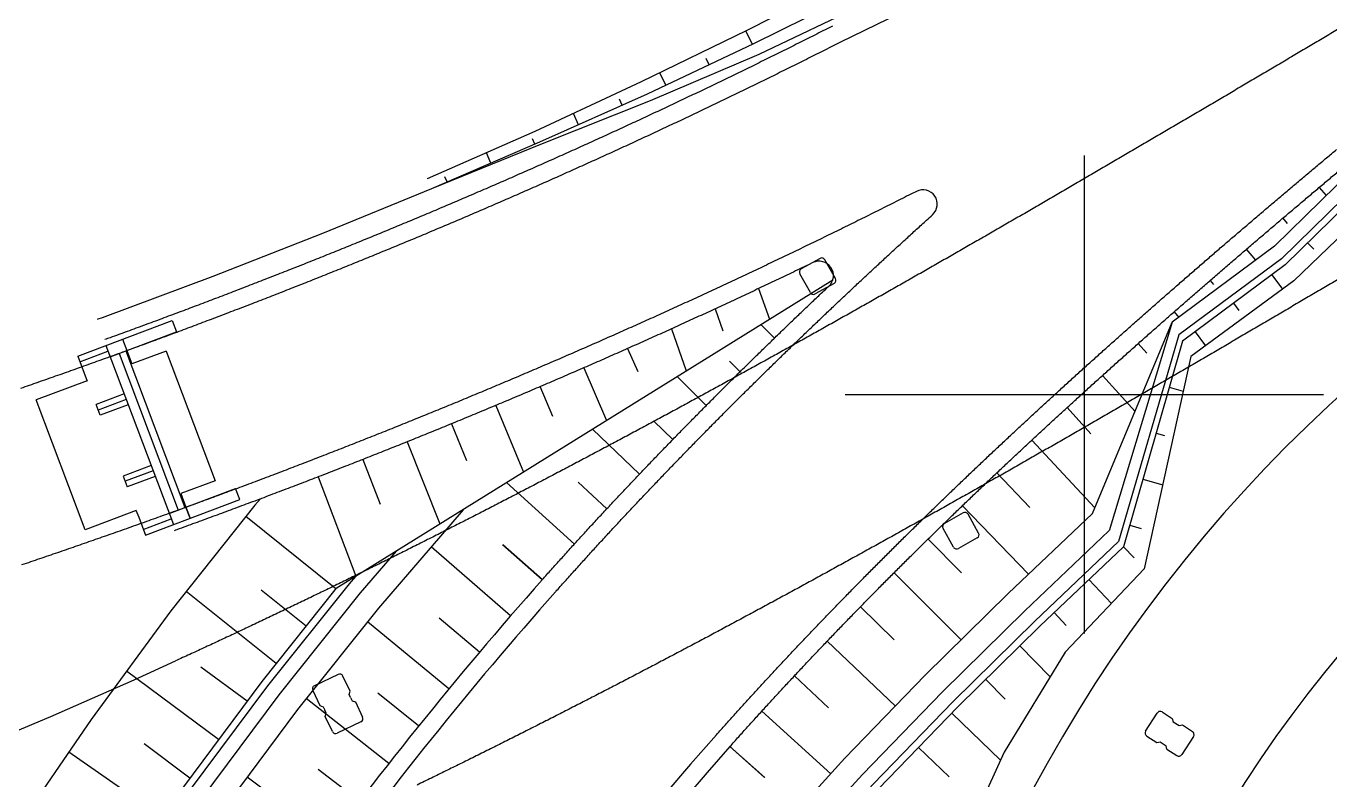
# Model space of a CAD drawing. Header units: inches. Extents: x 499362 to 502582, y 2541888 to 2545349.
# Drawn here: x 501155.8 to 501210.3, y 2543683.9 to 2543715.4 of the extents above; entities that cross this region are included whole.
import ezdxf

# ---------------------------------------------------------------- set-up
doc = ezdxf.new("R2010")
doc.units = ezdxf.units.IN
for name, color, linetype in [('0-段落划分', 2, 'Continuous'), ('坐标网', 2, 'Continuous'), ('桥-立柱', 5, 'Continuous')]:
    doc.layers.add(name, color=color, linetype=linetype)

# ---------------------------------------------------------------- blocks, each defined once
blk = doc.blocks.new('A$C035667EC')
at = {"layer": '桥-立柱', "color": 1, "linetype": 'Continuous'}
for p, q in [((501188.946, 2543705.692), (501188.162, 2543705.251)), ((501189.591, 2543704.85), (501189.15, 2543705.635)), ((501188.545, 2543704.262), (501188.104, 2543705.047)), ((501189.534, 2543704.646), (501188.75, 2543704.205)), ((501157.921, 2543701.603), (501161.869, 2543703.093)), ((501161.869, 2543703.093), (501162.046, 2543702.626)), ((501159.267, 2543701.577), (501162.046, 2543702.626)), ((501159.792, 2543702.31), (501159.969, 2543701.842)), ((501158.009, 2543701.369), (501159.179, 2543701.811)), ((501159.09, 2543702.045), (501161.915, 2543694.56)), ((501159.922, 2543701.824), (501162.393, 2543695.275)), ((501159.967, 2543701.845), (501160.18, 2543701.28)), ((501161.607, 2543701.819), (501160.18, 2543701.28)), ((501161.607, 2543701.819), (501163.655, 2543696.392)), ((501157.921, 2543701.603), (501158.316, 2543700.556)), ((501159.641, 2543701.718), (501162.113, 2543695.169)), ((501158.309, 2543700.574), (501156.181, 2543699.771)), ((501158.229, 2543694.345), (501156.181, 2543699.771)), ((501159.852, 2543700.027), (501158.682, 2543699.585)), ((501158.853, 2543699.133), (501158.682, 2543699.585)), ((501159.94, 2543699.793), (501158.771, 2543699.351)), ((501160.022, 2543699.575), (501158.853, 2543699.133)), ((501160.983, 2543697.03), (501159.813, 2543696.589)), ((501159.813, 2543696.589), (501159.984, 2543696.137)), ((501161.065, 2543696.812), (501159.896, 2543696.371)), ((501161.153, 2543696.578), (501159.984, 2543696.137)), ((501163.655, 2543696.392), (501162.228, 2543695.854)), ((501161.738, 2543695.028), (501164.517, 2543696.076)), ((501162.228, 2543695.854), (501162.44, 2543695.293)), ((501164.694, 2543695.609), (501164.517, 2543696.076)), ((501160.745, 2543694.119), (501164.694, 2543695.609)), ((501162.44, 2543695.293), (501162.617, 2543694.825)), ((501162.617, 2543694.825), (501162.44, 2543695.293)), ((501160.357, 2543695.148), (501158.229, 2543694.345)), ((501160.35, 2543695.167), (501160.463, 2543694.867)), ((501160.463, 2543694.867), (501160.745, 2543694.119)), ((501160.657, 2543694.353), (501161.827, 2543694.794)), ((501194.931, 2543695.047), (501194.147, 2543694.606)), ((501195.576, 2543694.205), (501195.135, 2543694.99)), ((501194.53, 2543693.617), (501194.089, 2543694.402)), ((501195.519, 2543694.001), (501194.735, 2543693.56)), ((501168.803, 2543688.295), (501167.811, 2543687.819)), ((501169.306, 2543687.593), (501169.003, 2543688.224)), ((501167.741, 2543687.619), (501168.043, 2543686.988)), ((501169.259, 2543687.46), (501169.306, 2543687.593)), ((501169.324, 2543687.325), (501169.259, 2543687.46)), ((501169.324, 2543687.325), (501169.388, 2543687.189)), ((501169.388, 2543687.189), (501169.522, 2543687.143)), ((501169.522, 2543687.143), (501169.825, 2543686.511)), ((501168.043, 2543686.988), (501168.177, 2543686.941)), ((501168.177, 2543686.941), (501168.242, 2543686.806)), ((501168.306, 2543686.67), (501168.242, 2543686.806)), ((501168.26, 2543686.537), (501168.306, 2543686.67)), ((501168.562, 2543685.906), (501168.26, 2543686.537)), ((501169.754, 2543686.311), (501168.762, 2543685.836))]:
    blk.add_line(p, q, dxfattribs=at)
at = {"layer": '桥-立柱', "color": 1, "ltscale": 10}
for p, q in [((501202.559, 2543685.924), (501203.047, 2543686.68)), ((501203.254, 2543686.725), (501203.674, 2543686.454)), ((501203.674, 2543686.454), (501203.704, 2543686.315)), ((501203.704, 2543686.315), (501203.956, 2543686.153)), ((501203.956, 2543686.153), (501204.095, 2543686.183)), ((501204.095, 2543686.183), (501204.515, 2543685.912)), ((501202.604, 2543685.716), (501203.024, 2543685.445)), ((501203.024, 2543685.445), (501203.162, 2543685.475)), ((501203.162, 2543685.475), (501203.414, 2543685.313)), ((501204.559, 2543685.704), (501204.071, 2543684.948)), ((501203.444, 2543685.174), (501203.414, 2543685.313)), ((501203.444, 2543685.174), (501203.864, 2543684.903))]:
    blk.add_line(p, q, dxfattribs=at)
at = {"layer": '桥-立柱', "color": 1, "linetype": 'Continuous'}
for centre, start, end in [((501189.02, 2543705.561), 29.3397, 119.3397), ((501188.235, 2543705.12), 119.3397, 209.3397), ((501189.461, 2543704.777), 299.3397, 29.3397), ((501188.676, 2543704.336), 209.3397, 299.3397), ((501195.005, 2543694.916), 29.3397, 119.3397), ((501194.22, 2543694.475), 119.3397, 209.3397), ((501195.446, 2543694.132), 299.3397, 29.3397), ((501194.661, 2543693.691), 209.3397, 299.3397), ((501168.868, 2543688.16), 25.628, 115.628), ((501167.876, 2543687.684), 115.628, 205.628), ((501169.689, 2543686.447), 295.628, 25.628), ((501168.698, 2543685.971), 205.628, 295.628)]:
    blk.add_arc(centre, 0.15, start, end, dxfattribs=at)
at = {"layer": '桥-立柱', "color": 1, "ltscale": 10}
for centre, start, end in [((501203.173, 2543686.599), 57.1721, 147.1721), ((501202.685, 2543685.842), 147.1721, 237.1721), ((501204.433, 2543685.786), 327.1721, 57.1721), ((501203.945, 2543685.029), 237.1721, 327.1721)]:
    blk.add_arc(centre, 0.15, start, end, dxfattribs=at)
blk = doc.blocks.new('A$C3A006F90')
at = {"layer": '0-段落划分', "color": 2, "linetype": 'Continuous'}
for p, q in [((501186.118, 2543714.636), (501185.848, 2543715.209)), ((501184.309, 2543713.783), (501184.18, 2543714.057)), ((501182.5, 2543712.93), (501182.253, 2543713.453)), ((501180.682, 2543712.098), (501180.57, 2543712.348)), ((501178.856, 2543711.281), (501178.644, 2543711.754)), ((501177.029, 2543710.468), (501176.933, 2543710.692)), ((501175.191, 2543709.679), (501175.005, 2543710.112)), ((501173.353, 2543708.89), (501173.264, 2543709.099)), ((501209.817, 2543708.662), (501210.103, 2543708.322)), ((501208.289, 2543707.371), (501208.481, 2543707.145)), ((501209.325, 2543706.338), (501209.586, 2543706.072)), ((501206.768, 2543706.073), (501207.158, 2543705.618)), ((501168.726, 2543691.897), (501189.482, 2543704.798)), ((501205.253, 2543704.767), (501205.402, 2543704.595)), ((501207.837, 2543705.009), (501208.282, 2543704.409)), ((501186.378, 2543704.43), (501186.829, 2543703.149)), ((501184.557, 2543703.58), (501184.879, 2543702.666)), ((501203.745, 2543703.453), (501203.943, 2543703.227)), ((501206.231, 2543703.817), (501206.451, 2543703.52)), ((501187.037, 2543702.354), (501186.478, 2543702.931)), ((501200.34, 2543695.026), (501203.666, 2543703.021)), ((501203.666, 2543703.021), (501201.028, 2543694.301)), ((501182.731, 2543702.743), (501183.35, 2543700.987)), ((501203.952, 2543702.494), (501201.43, 2543693.856)), ((501204.625, 2543702.624), (501205.06, 2543702.04)), ((501180.902, 2543701.922), (501181.326, 2543700.964)), ((501204.095, 2543702.23), (501201.635, 2543693.636)), ((501202.245, 2543702.13), (501202.603, 2543701.727)), ((501185.608, 2543700.955), (501185.169, 2543701.4)), ((501204.444, 2543701.587), (501202.503, 2543692.703)), ((501179.072, 2543701.116), (501180.022, 2543698.918)), ((501184.192, 2543699.542), (501182.974, 2543700.753)), ((501200.755, 2543700.796), (501202.114, 2543699.289)), ((501177.227, 2543700.344), (501177.756, 2543699.091)), ((501203.544, 2543700.308), (501204.128, 2543700.14)), ((501175.393, 2543699.544), (501176.545, 2543696.757)), ((501199.274, 2543699.452), (501200.273, 2543698.36)), ((501173.546, 2543698.778), (501174.17, 2543697.245)), ((501181.403, 2543696.674), (501179.431, 2543698.551)), ((501182.79, 2543698.116), (501181.999, 2543698.885)), ((501171.693, 2543698.024), (501173.058, 2543694.589)), ((501197.803, 2543698.096), (501200.438, 2543695.26)), ((501202.994, 2543698.385), (501203.347, 2543698.284)), ((501169.834, 2543697.284), (501170.56, 2543695.418)), ((501167.971, 2543696.557), (501169.546, 2543692.406)), ((501178.678, 2543693.747), (501175.842, 2543696.32)), ((501180.032, 2543695.218), (501178.838, 2543696.329)), ((501196.344, 2543696.729), (501197.712, 2543695.279)), ((501202.444, 2543696.462), (501203.273, 2543696.225)), ((501194.897, 2543695.348), (501197.661, 2543692.483)), ((501168.711, 2543691.878), (501164.944, 2543694.892)), ((501201.893, 2543694.539), (501202.369, 2543694.403)), ((501176.012, 2543690.744), (501172.688, 2543693.623)), ((501177.33, 2543692.248), (501175.678, 2543693.715)), ((501177.341, 2543692.259), (501175.691, 2543693.73)), ((501193.463, 2543693.954), (501194.855, 2543692.537)), ((501201.635, 2543693.636), (501202.073, 2543693.174)), ((501192.043, 2543692.546), (501194.848, 2543689.742)), ((501200.184, 2543692.259), (501201.131, 2543691.262)), ((501166.213, 2543688.755), (501162.455, 2543691.76)), ((501167.462, 2543690.317), (501165.581, 2543691.821)), ((501190.637, 2543691.123), (501192.044, 2543689.745)), ((501198.733, 2543690.882), (501199.242, 2543690.347)), ((501173.43, 2543687.689), (501170.032, 2543690.49)), ((501174.712, 2543689.224), (501173.031, 2543690.645)), ((501189.247, 2543689.685), (501192.095, 2543686.969)), ((501197.298, 2543689.49), (501198.568, 2543688.2)), ((501163.798, 2543685.567), (501159.956, 2543688.425)), ((501164.992, 2543687.171), (501163.066, 2543688.604)), ((501187.874, 2543688.231), (501189.304, 2543686.896)), ((501195.873, 2543688.087), (501196.684, 2543687.263)), ((501170.924, 2543684.572), (501167.466, 2543687.283)), ((501172.167, 2543686.138), (501170.458, 2543687.512)), ((501186.518, 2543686.761), (501189.393, 2543684.137)), ((501194.454, 2543686.677), (501196.493, 2543684.705)), ((501161.452, 2543682.328), (501157.541, 2543685.041)), ((501162.604, 2543683.962), (501160.688, 2543685.387)), ((501185.18, 2543685.274), (501186.628, 2543683.984)), ((501185.182, 2543685.277), (501186.633, 2543683.989)), ((501193.064, 2543685.239), (501194.34, 2543684.005)), ((501169.699, 2543682.99), (501167.962, 2543684.319)), ((501168.494, 2543681.394), (501164.999, 2543684))]:
    blk.add_line(p, q, dxfattribs=at)
at = {"layer": '0-段落划分', "color": 2, "linetype": 'Continuous', "flags": 128}
for points in [[(501212.26, 2543728.544), (501208.03, 2543726.001), (501203.692, 2543723.646), (501199.292, 2543721.415), (501194.917, 2543719.157), (501194.917, 2543719.157), (501194.917, 2543719.157), (501190.568, 2543716.859), (501186.167, 2543714.659), (501181.716, 2543712.56), (501177.222, 2543710.551), (501172.698, 2543708.608), (501172.698, 2543708.608), (501172.698, 2543708.608), (501168.145, 2543706.729), (501163.559, 2543704.932), (501158.939, 2543703.213), (501158.752, 2543703.146), (501158.752, 2543703.146), (501158.724, 2543703.136)], [(501212.587, 2543728.041), (501208.348, 2543725.491), (501203.999, 2543723.13), (501199.588, 2543720.894), (501195.203, 2543718.63), (501195.203, 2543718.63), (501195.203, 2543718.63), (501190.836, 2543716.34), (501186.384, 2543714.217), (501181.849, 2543712.275), (501177.266, 2543710.452), (501172.698, 2543708.608), (501172.698, 2543708.608)], [(501215.884, 2543731.991), (501211.78, 2543729.282), (501207.582, 2543726.721), (501203.29, 2543724.321), (501198.94, 2543722.035), (501194.596, 2543719.75), (501194.596, 2543719.75), (501194.596, 2543719.75), (501190.262, 2543717.452), (501185.887, 2543715.228), (501181.475, 2543713.074), (501177.023, 2543710.998), (501172.523, 2543709.022), (501172.523, 2543709.022)], [(501224.047, 2543719.978), (501219.786, 2543716.764), (501215.805, 2543713.574), (501211.813, 2543710), (501207.94, 2543706.199), (501203.666, 2543703.021), (501203.666, 2543703.021)], [(501224.384, 2543719.482), (501220.095, 2543716.502), (501216.002, 2543713.196), (501212.12, 2543709.485), (501208.237, 2543705.677), (501203.952, 2543702.494), (501203.952, 2543702.494)], [(501224.384, 2543719.482), (501220.095, 2543716.502), (501216.002, 2543713.196), (501212.12, 2543709.485), (501208.237, 2543705.677), (501203.952, 2543702.494), (501203.952, 2543702.494)], [(501224.553, 2543719.234), (501220.259, 2543716.251), (501216.16, 2543712.941), (501212.273, 2543709.227), (501208.385, 2543705.417), (501204.095, 2543702.23), (501204.095, 2543702.23)], [(501225.041, 2543718.516), (501220.73, 2543715.526), (501216.606, 2543712.225), (501212.684, 2543708.536), (501208.759, 2543704.759), (501204.444, 2543701.587), (501204.444, 2543701.587)], [(501165.551, 2543695.634), (501165.322, 2543695.366), (501161.812, 2543690.95), (501158.473, 2543686.405), (501155.293, 2543681.75), (501152.235, 2543677.017), (501152.235, 2543677.017)], [(501174.026, 2543695.182), (501170.493, 2543691.066), (501167.104, 2543686.83), (501163.867, 2543682.478), (501160.777, 2543678.023), (501157.817, 2543673.48), (501157.817, 2543673.48)], [(501200.34, 2543695.026), (501196.807, 2543691.672), (501193.348, 2543688.265), (501189.986, 2543684.787), (501188.083, 2543682.701)], [(501201.021, 2543694.295), (501197.503, 2543690.956), (501194.063, 2543687.567), (501190.721, 2543684.11), (501188.83, 2543682.038)], [(501201.021, 2543694.295), (501197.503, 2543690.956), (501194.063, 2543687.567), (501190.721, 2543684.11), (501188.83, 2543682.038)], [(501201.43, 2543693.856), (501197.922, 2543690.526), (501194.493, 2543687.148), (501191.163, 2543683.704), (501189.279, 2543681.64)], [(501201.43, 2543693.856), (501197.922, 2543690.526), (501194.493, 2543687.148), (501191.163, 2543683.704), (501189.279, 2543681.64)], [(501201.635, 2543693.636), (501198.131, 2543690.311), (501194.708, 2543686.939), (501191.383, 2543683.5), (501189.503, 2543681.44)], [(501171.221, 2543693.447), (501169.725, 2543691.704), (501166.316, 2543687.444), (501163.059, 2543683.066), (501159.95, 2543678.584), (501156.974, 2543674.015), (501156.974, 2543674.015)], [(501171.221, 2543693.447), (501169.725, 2543691.704), (501166.316, 2543687.444), (501163.059, 2543683.066), (501159.95, 2543678.584), (501156.974, 2543674.015), (501156.974, 2543674.015)], [(501202.503, 2543692.703), (501199.191, 2543689.223), (501196.648, 2543685.046), (501194.603, 2543680.534), (501193.115, 2543678.234)], [(501169.525, 2543692.394), (501169.263, 2543692.088), (501165.843, 2543687.812), (501162.574, 2543683.42), (501159.454, 2543678.922), (501156.467, 2543674.336), (501156.467, 2543674.336)], [(501169.525, 2543692.394), (501169.263, 2543692.088), (501165.843, 2543687.812), (501162.574, 2543683.42), (501159.454, 2543678.922), (501156.467, 2543674.336), (501156.467, 2543674.336)], [(501168.726, 2543691.897), (501165.606, 2543687.996), (501162.332, 2543683.596), (501159.206, 2543679.09), (501156.213, 2543674.497), (501156.213, 2543674.497)]]:
    blk.add_lwpolyline(points, dxfattribs=at)
at = {"layer": '0-段落划分', "color": 2, "flags": 128}
blk.add_lwpolyline([(501240.016, 2543746.575), (501236.128, 2543743.463), (501232.181, 2543740.43), (501228.175, 2543737.479), (501224.114, 2543734.61), (501219.998, 2543731.824), (501215.829, 2543729.123), (501211.609, 2543726.506), (501207.339, 2543723.976), (501203.022, 2543721.533), (501198.66, 2543719.179), (501194.253, 2543716.913), (501189.804, 2543714.736)], dxfattribs=at)
for points in [[(501214.448, 2543717.556, -0.000004), (501214.161, 2543717.386, -0.000001), (501213.874, 2543717.216, -0.000001)], [(501218.755, 2543709.647, -0.000001), (501218.469, 2543709.477, -0.000001)], [(501184.62, 2543685.773, 0.000444), (501184.805, 2543685.981, 0.000439), (501184.989, 2543686.187, 0.000436), (501185.173, 2543686.392, 0.000434), (501185.357, 2543686.597, 0.000431), (501185.542, 2543686.802, 0.000429), (501185.728, 2543687.007, 0.000427), (501185.913, 2543687.211, 0.000424), (501186.099, 2543687.415, 0.000422), (501186.286, 2543687.619, 0.000419), (501186.472, 2543687.822, 0.000417), (501186.659, 2543688.026, 0.000414), (501186.847, 2543688.228, 0.000412), (501187.034, 2543688.431, 0.00041), (501187.223, 2543688.633, 0.000407), (501187.411, 2543688.835, 0.000405), (501187.6, 2543689.036, 0.000402), (501187.789, 2543689.238, 0.0004), (501187.978, 2543689.439, 0.000397), (501188.168, 2543689.639, 0.000395), (501188.358, 2543689.84, 0.000392), (501188.548, 2543690.04, 0.00039), (501188.739, 2543690.239, 0.000388), (501188.93, 2543690.439, 0.000385), (501189.122, 2543690.638, 0.000383), (501189.313, 2543690.837, 0.00038), (501189.505, 2543691.035, 0.000378), (501189.698, 2543691.234, 0.000375), (501189.89, 2543691.432, 0.000373), (501190.083, 2543691.63, 0.000371), (501190.276, 2543691.827, 0.000368), (501190.47, 2543692.024, 0.000366), (501190.664, 2543692.221, 0.000363), (501190.858, 2543692.418, 0.000361), (501191.052, 2543692.614, 0.000358), (501191.247, 2543692.81, 0.000356), (501191.442, 2543693.006, 0.000354), (501191.637, 2543693.201, 0.000351), (501191.833, 2543693.397, 0.000349), (501192.029, 2543693.592, 0.000346), (501192.225, 2543693.786, 0.000344), (501192.421, 2543693.981, 0.000341), (501192.618, 2543694.175, 0.000339), (501192.815, 2543694.369, 0.000336), (501193.012, 2543694.563, 0.000334), (501193.21, 2543694.756, 0.000332), (501193.408, 2543694.949, 0.000329), (501193.606, 2543695.142, 0.000327), (501193.804, 2543695.335, 0.000324), (501194.003, 2543695.527, 0.000322), (501194.201, 2543695.719, 0.000319), (501194.4, 2543695.911, 0.000317), (501194.6, 2543696.103, 0.000314), (501194.799, 2543696.294, 0.000312), (501194.999, 2543696.485, 0.00031), (501195.199, 2543696.676, 0.000307), (501195.4, 2543696.867, 0.000305), (501195.6, 2543697.057, 0.000302), (501195.801, 2543697.247, 0.0003), (501196.002, 2543697.437, 0.000297), (501196.203, 2543697.627, 0.000295), (501196.405, 2543697.816, 0.000292), (501196.607, 2543698.005, 0.00029), (501196.809, 2543698.194, 0.000288), (501197.011, 2543698.383, 0.000285), (501197.213, 2543698.572, 0.000283), (501197.416, 2543698.76, 0.00028), (501197.619, 2543698.948, 0.000278), (501197.822, 2543699.136, 0.000275), (501198.025, 2543699.324, 0.000273), (501198.229, 2543699.511, 0.00027), (501198.432, 2543699.698, 0.000268), (501198.636, 2543699.885, 0.000266), (501198.841, 2543700.072, 0.000263), (501199.045, 2543700.259, 0.000261), (501199.249, 2543700.445, 0.000258), (501199.454, 2543700.631, 0.000256), (501199.659, 2543700.817, 0.000253), (501199.864, 2543701.003, 0.000251), (501200.07, 2543701.188, 0.000248), (501200.275, 2543701.374, 0.000246), (501200.481, 2543701.559, 0.000243), (501200.687, 2543701.744, 0.000241), (501200.893, 2543701.928, 0.000239), (501201.099, 2543702.113, 0.000236), (501201.306, 2543702.297, 0.000234), (501201.513, 2543702.482, 0.000231), (501201.719, 2543702.666, 0.000229), (501201.926, 2543702.849, 0.000226), (501202.134, 2543703.033, 0.000224), (501202.341, 2543703.216, 0.000221), (501202.549, 2543703.4, 0.000219), (501202.756, 2543703.583, 0.000216), (501202.964, 2543703.766, 0.000214), (501203.172, 2543703.949, 0.000212), (501203.381, 2543704.131, 0.000209), (501203.589, 2543704.313, 0.000207), (501203.797, 2543704.496, 0.000204), (501204.006, 2543704.678, 0.000202), (501204.215, 2543704.86, 0.000199), (501204.424, 2543705.041, 0.000197), (501204.633, 2543705.223, 0.000194), (501204.843, 2543705.404, 0.000192), (501205.052, 2543705.586, 0.000189), (501205.262, 2543705.767, 0.000187), (501205.471, 2543705.948, 0.000184), (501205.681, 2543706.129, 0.000182), (501205.891, 2543706.309, 0.00018), (501206.101, 2543706.49, 0.000177), (501206.312, 2543706.67, 0.000175), (501206.522, 2543706.85, 0.000172), (501206.733, 2543707.03, 0.00017), (501206.944, 2543707.21, 0.000167), (501207.154, 2543707.39, 0.000165), (501207.365, 2543707.57, 0.000162), (501207.576, 2543707.749, 0.00016), (501207.788, 2543707.929, 0.000157), (501207.999, 2543708.108, 0.000155), (501208.21, 2543708.287, 0.000152), (501208.422, 2543708.466, 0.00015), (501208.634, 2543708.645, 0.000147), (501208.846, 2543708.824, 0.000145), (501209.057, 2543709.003, 0.000143), (501209.269, 2543709.181, 0.00014), (501209.482, 2543709.36, 0.000138), (501209.694, 2543709.538, 0.000135), (501209.906, 2543709.716, 0.000133), (501210.119, 2543709.894, 0.00013), (501210.331, 2543710.072, 0.000128), (501210.544, 2543710.25, 0.000125)], [(501221.265, 2543719.06, 0.000001), (501221.48, 2543719.235, 0.000001)], [(501185.18, 2543685.274, 0.000442), (501185.365, 2543685.482, 0.000434), (501185.548, 2543685.687, 0.000432), (501185.731, 2543685.891, 0.00043), (501185.915, 2543686.096, 0.000427), (501186.099, 2543686.3, 0.000425), (501186.283, 2543686.503, 0.000423), (501186.468, 2543686.707, 0.00042), (501186.653, 2543686.91, 0.000418), (501186.839, 2543687.112, 0.000415), (501187.024, 2543687.315, 0.000413), (501187.211, 2543687.517, 0.000411), (501187.397, 2543687.719, 0.000408), (501187.584, 2543687.92, 0.000406), (501187.771, 2543688.122, 0.000403), (501187.959, 2543688.323, 0.000401), (501188.147, 2543688.523, 0.000399), (501188.335, 2543688.724, 0.000396), (501188.524, 2543688.924, 0.000394), (501188.712, 2543689.123, 0.000392), (501188.902, 2543689.323, 0.000389), (501189.091, 2543689.522, 0.000387), (501189.281, 2543689.721, 0.000384), (501189.472, 2543689.92, 0.000382), (501189.662, 2543690.118, 0.00038), (501189.853, 2543690.316, 0.000377), (501190.044, 2543690.514, 0.000375), (501190.236, 2543690.711, 0.000372), (501190.428, 2543690.908, 0.00037), (501190.62, 2543691.105, 0.000368), (501190.812, 2543691.302, 0.000365), (501191.005, 2543691.498, 0.000363), (501191.198, 2543691.695, 0.00036), (501191.391, 2543691.89, 0.000358), (501191.585, 2543692.086, 0.000356), (501191.779, 2543692.281, 0.000353), (501191.973, 2543692.476, 0.000351), (501192.168, 2543692.671, 0.000348), (501192.363, 2543692.866, 0.000346), (501192.558, 2543693.06, 0.000344), (501192.753, 2543693.254, 0.000341), (501192.949, 2543693.447, 0.000339), (501193.145, 2543693.641, 0.000336), (501193.341, 2543693.834, 0.000334), (501193.537, 2543694.027, 0.000332), (501193.734, 2543694.22, 0.000329), (501193.931, 2543694.412, 0.000327), (501194.129, 2543694.604, 0.000324), (501194.326, 2543694.796, 0.000322), (501194.524, 2543694.988, 0.00032), (501194.722, 2543695.179, 0.000317), (501194.921, 2543695.371, 0.000315), (501195.119, 2543695.562, 0.000312), (501195.318, 2543695.752, 0.00031), (501195.517, 2543695.943, 0.000307), (501195.717, 2543696.133, 0.000305), (501195.916, 2543696.323, 0.000303), (501196.116, 2543696.513, 0.0003), (501196.316, 2543696.702, 0.000298), (501196.517, 2543696.892, 0.000295), (501196.717, 2543697.081, 0.000293), (501196.918, 2543697.269, 0.000291), (501197.119, 2543697.458, 0.000288), (501197.321, 2543697.646, 0.000286), (501197.522, 2543697.835, 0.000283), (501197.724, 2543698.023, 0.000281), (501197.926, 2543698.21, 0.000279), (501198.128, 2543698.398, 0.000276), (501198.331, 2543698.585, 0.000274), (501198.534, 2543698.772, 0.000271), (501198.736, 2543698.959, 0.000269), (501198.94, 2543699.146, 0.000266), (501199.143, 2543699.332, 0.000264), (501199.347, 2543699.518, 0.000262), (501199.55, 2543699.704, 0.000259), (501199.754, 2543699.89, 0.000257), (501199.958, 2543700.076, 0.000254), (501200.163, 2543700.261, 0.000252), (501200.367, 2543700.447, 0.000249), (501200.572, 2543700.632, 0.000247), (501200.777, 2543700.816, 0.000245), (501200.982, 2543701.001, 0.000242), (501201.188, 2543701.185, 0.00024), (501201.393, 2543701.37, 0.000237), (501201.599, 2543701.554, 0.000235), (501201.805, 2543701.738, 0.000232), (501202.011, 2543701.921, 0.00023), (501202.218, 2543702.105, 0.000228), (501202.424, 2543702.288, 0.000225), (501202.631, 2543702.472, 0.000223), (501202.838, 2543702.655, 0.00022), (501203.045, 2543702.837, 0.000218), (501203.252, 2543703.02, 0.000215), (501203.459, 2543703.202, 0.000213), (501203.667, 2543703.385, 0.000211), (501203.875, 2543703.567, 0.000208), (501204.083, 2543703.749, 0.000206), (501204.291, 2543703.931, 0.000203), (501204.499, 2543704.112, 0.000201), (501204.707, 2543704.294, 0.000198), (501204.916, 2543704.475, 0.000196), (501205.125, 2543704.656, 0.000193), (501205.334, 2543704.837, 0.000191), (501205.543, 2543705.018, 0.000189), (501205.752, 2543705.199, 0.000186), (501205.961, 2543705.38, 0.000184), (501206.171, 2543705.56, 0.000181), (501206.38, 2543705.74, 0.000179), (501206.59, 2543705.921, 0.000176), (501206.8, 2543706.101, 0.000174), (501207.01, 2543706.281, 0.000171), (501207.22, 2543706.46, 0.000169), (501207.43, 2543706.64, 0.000167), (501207.641, 2543706.819, 0.000164), (501207.851, 2543706.999, 0.000162), (501208.062, 2543707.178, 0.000159), (501208.273, 2543707.357, 0.000157), (501208.484, 2543707.536, 0.000154), (501208.695, 2543707.715, 0.000152), (501208.906, 2543707.894, 0.000149), (501209.118, 2543708.072, 0.000147), (501209.329, 2543708.251, 0.000145), (501209.541, 2543708.429, 0.000142), (501209.752, 2543708.607, 0.00014), (501209.964, 2543708.786, 0.000137), (501210.176, 2543708.964, 0.000135), (501210.388, 2543709.142, 0.000132), (501210.6, 2543709.32, 0.00013)], [(501221.738, 2543718.478, 0.000001), (501221.954, 2543718.654, 0.000001)], [(501213.588, 2543717.045, 0.000002), (501213.301, 2543716.875, 0.000004), (501213.015, 2543716.705, 0.000006), (501212.728, 2543716.535, 0.000007), (501212.442, 2543716.365, 0.000009), (501212.155, 2543716.195, 0.000011), (501211.869, 2543716.025, 0.000012), (501211.582, 2543715.855, 0.000014), (501211.296, 2543715.685, 0.000016), (501211.01, 2543715.515, 0.000017), (501210.724, 2543715.346, 0.000019), (501210.437, 2543715.176, 0.000021), (501210.151, 2543715.006, 0.000022), (501209.865, 2543714.836, 0.000024), (501209.579, 2543714.667, 0.000026), (501209.293, 2543714.497, 0.000027), (501209.007, 2543714.328, 0.000029), (501208.721, 2543714.158, 0.000031), (501208.435, 2543713.989, 0.000032), (501208.149, 2543713.82, 0.000034), (501207.863, 2543713.65, 0.000036), (501207.577, 2543713.481, 0.000037), (501207.291, 2543713.312, 0.000039), (501207.005, 2543713.143, 0.000041), (501206.719, 2543712.974, 0.000042), (501206.433, 2543712.805, 0.000044), (501206.147, 2543712.636, 0.000045), (501205.861, 2543712.468, 0.000047), (501205.576, 2543712.299, 0.000049), (501205.29, 2543712.131, 0.00005), (501205.004, 2543711.962, 0.000052), (501204.718, 2543711.794, 0.000054), (501204.432, 2543711.625, 0.000055), (501204.147, 2543711.457, 0.000057), (501203.861, 2543711.289, 0.000059), (501203.575, 2543711.121, 0.00006), (501203.289, 2543710.953, 0.000062), (501203.003, 2543710.785, 0.000064), (501202.718, 2543710.617, 0.000065), (501202.432, 2543710.45, 0.000067), (501202.146, 2543710.282, 0.000069), (501201.86, 2543710.115, 0.00007), (501201.575, 2543709.947, 0.000072), (501201.289, 2543709.78, 0.000074), (501201.003, 2543709.613, 0.000075), (501200.717, 2543709.446, 0.000077), (501200.432, 2543709.279, 0.000079), (501200.146, 2543709.112, 0.00008), (501199.86, 2543708.946, 0.000082), (501199.574, 2543708.779, 0.000083), (501199.289, 2543708.613, 0.000085), (501199.003, 2543708.446, 0.000087), (501198.717, 2543708.28, 0.000088), (501198.431, 2543708.114, 0.00009), (501198.145, 2543707.948, 0.000092), (501197.859, 2543707.783, 0.000093), (501197.574, 2543707.617, 0.000095), (501197.288, 2543707.451, 0.000097), (501197.002, 2543707.286, 0.000098), (501196.716, 2543707.121, 0.0001), (501196.43, 2543706.956, 0.000102), (501196.144, 2543706.791, 0.000103), (501195.858, 2543706.626, 0.000105), (501195.572, 2543706.461, 0.000107), (501195.286, 2543706.297, 0.000108), (501195, 2543706.132, 0.00011), (501194.714, 2543705.968, 0.000112), (501194.428, 2543705.804, 0.000113), (501194.142, 2543705.64, 0.000115), (501193.855, 2543705.476, 0.000117), (501193.569, 2543705.313, 0.000118), (501193.283, 2543705.149, 0.00012), (501192.997, 2543704.986, 0.000122), (501192.71, 2543704.823, 0.000123), (501192.424, 2543704.66, 0.000123), (501192.141, 2543704.499, 0.000123), (501191.855, 2543704.337, 0.000125), (501191.569, 2543704.174, 0.000127), (501191.282, 2543704.012, 0.000128), (501190.996, 2543703.85, 0.00013), (501190.709, 2543703.688, 0.000131), (501190.423, 2543703.526, 0.000133), (501190.136, 2543703.365, 0.000134), (501189.849, 2543703.203, 0.000136), (501189.563, 2543703.042, 0.000138), (501189.276, 2543702.881, 0.000139), (501188.989, 2543702.72, 0.000141), (501188.702, 2543702.56, 0.000142), (501188.416, 2543702.399, 0.000144), (501188.129, 2543702.239, 0.000145), (501187.842, 2543702.079, 0.000147), (501187.555, 2543701.919, 0.000149), (501187.268, 2543701.76, 0.00015), (501186.981, 2543701.6, 0.000152), (501186.693, 2543701.441, 0.000153), (501186.406, 2543701.282, 0.000155), (501186.119, 2543701.123, 0.000156), (501185.832, 2543700.965, 0.000158), (501185.544, 2543700.807, 0.000159), (501185.257, 2543700.648, 0.000161), (501184.969, 2543700.49, 0.000163), (501184.682, 2543700.333, 0.000164), (501184.394, 2543700.175, 0.000166), (501184.107, 2543700.018, 0.000167), (501183.819, 2543699.861, 0.000169), (501183.531, 2543699.704, 0.00017), (501183.243, 2543699.547, 0.000172), (501182.955, 2543699.391, 0.000173), (501182.667, 2543699.235, 0.000175), (501182.379, 2543699.079, 0.000176), (501182.091, 2543698.923, 0.000178), (501181.803, 2543698.768, 0.000179), (501181.515, 2543698.613, 0.000181), (501181.226, 2543698.458, 0.000183), (501180.938, 2543698.303, 0.000184), (501180.649, 2543698.149, 0.000186), (501180.361, 2543697.994, 0.000187), (501180.072, 2543697.84, 0.000189), (501179.784, 2543697.687, 0.00019), (501179.495, 2543697.533, 0.000192), (501179.206, 2543697.38, 0.000193), (501178.917, 2543697.227, 0.000195), (501178.628, 2543697.074, 0.000196), (501178.339, 2543696.922, 0.000198), (501178.05, 2543696.77, 0.000199), (501177.761, 2543696.618, 0.000201), (501177.471, 2543696.466, 0.000202), (501177.182, 2543696.315, 0.000204), (501176.893, 2543696.164, 0.000205), (501176.603, 2543696.013, 0.000207), (501176.313, 2543695.862, 0.000209), (501176.024, 2543695.712, 0.00021), (501175.734, 2543695.562, 0.000212), (501175.444, 2543695.412, 0.000213), (501175.154, 2543695.263, 0.000215), (501174.864, 2543695.113, 0.000216), (501174.574, 2543694.965, 0.000218), (501174.284, 2543694.816, 0.000219), (501173.993, 2543694.668, 0.000221), (501173.703, 2543694.52, 0.000222), (501173.412, 2543694.372, 0.000224), (501173.122, 2543694.224, 0.000225), (501172.831, 2543694.077, 0.000227), (501172.54, 2543693.931, 0.000228), (501172.25, 2543693.784, 0.00023), (501171.959, 2543693.638, 0.000231), (501171.668, 2543693.492, 0.000233), (501171.376, 2543693.346, 0.000234), (501171.085, 2543693.201, 0.000236), (501170.794, 2543693.056, 0.000237), (501170.502, 2543692.911, 0.000239), (501170.211, 2543692.767, 0.00024), (501169.919, 2543692.623, 0.000242), (501169.628, 2543692.479, 0.000243), (501169.336, 2543692.336, 0.000245), (501169.044, 2543692.192, 0.000246), (501168.752, 2543692.05, 0.000248), (501168.46, 2543691.907, 0.000249), (501168.167, 2543691.765, 0.000251), (501167.875, 2543691.623, 0.000252), (501167.583, 2543691.482, 0.000254), (501167.29, 2543691.341, 0.000255), (501166.998, 2543691.2, 0.000257), (501166.705, 2543691.059, 0.000258), (501166.412, 2543690.919, 0.00026), (501166.119, 2543690.78, 0.000261), (501165.826, 2543690.64, 0.000263), (501165.533, 2543690.501, 0.000264), (501165.24, 2543690.362, 0.000266), (501164.946, 2543690.224, 0.000267), (501164.653, 2543690.086, 0.000269), (501164.359, 2543689.948, 0.00027), (501164.065, 2543689.811, 0.000271), (501163.772, 2543689.674, 0.000273), (501163.478, 2543689.537, 0.000274), (501163.184, 2543689.401, 0.000276), (501162.89, 2543689.265, 0.000277), (501162.595, 2543689.13, 0.000279), (501162.301, 2543688.995, 0.000289), (501161.998, 2543688.856, 0.000289)], [(501189.467, 2543715.407, 0.000247), (501189.241, 2543715.292, 0.000374), (501188.898, 2543715.119, 0.000373), (501188.555, 2543714.946, 0.000373), (501188.212, 2543714.773, 0.000372), (501187.869, 2543714.602, 0.000372), (501187.525, 2543714.43, 0.000371), (501187.181, 2543714.26, 0.00037), (501186.837, 2543714.09, 0.00037), (501186.493, 2543713.92, 0.000369), (501186.148, 2543713.751, 0.000369), (501185.803, 2543713.582, 0.000368), (501185.458, 2543713.414, 0.000367), (501185.112, 2543713.246, 0.000367), (501184.767, 2543713.079, 0.000366), (501184.421, 2543712.913, 0.000366), (501184.075, 2543712.747, 0.000365), (501183.728, 2543712.581, 0.000365), (501183.381, 2543712.416, 0.000364), (501183.034, 2543712.251, 0.000363), (501182.687, 2543712.087, 0.000363), (501182.339, 2543711.924, 0.000362), (501181.992, 2543711.761, 0.000362), (501181.644, 2543711.599, 0.000361), (501181.295, 2543711.437, 0.00036), (501180.947, 2543711.275, 0.00036), (501180.598, 2543711.114, 0.000359), (501180.249, 2543710.954, 0.000359), (501179.9, 2543710.794, 0.000358), (501179.55, 2543710.634, 0.000357), (501179.201, 2543710.476, 0.000357), (501178.851, 2543710.317, 0.000356), (501178.501, 2543710.159, 0.000356), (501178.15, 2543710.002, 0.000355), (501177.799, 2543709.845, 0.000355), (501177.448, 2543709.689, 0.000354), (501177.097, 2543709.533, 0.000353), (501176.746, 2543709.378, 0.000353), (501176.394, 2543709.223, 0.000352), (501176.043, 2543709.068, 0.000352), (501175.69, 2543708.915, 0.000351), (501175.338, 2543708.761, 0.00035), (501174.986, 2543708.608, 0.00035), (501174.633, 2543708.456, 0.000349), (501174.28, 2543708.304, 0.000349), (501173.927, 2543708.153, 0.000348), (501173.573, 2543708.002, 0.000347), (501173.22, 2543707.852, 0.000347), (501172.866, 2543707.702, 0.000346), (501172.512, 2543707.553, 0.000346), (501172.157, 2543707.404, 0.000345), (501171.803, 2543707.256, 0.000345), (501171.448, 2543707.108, 0.000344), (501171.093, 2543706.961, 0.000343), (501170.738, 2543706.814, 0.000343), (501170.383, 2543706.667, 0.000342), (501170.027, 2543706.522, 0.000342), (501169.671, 2543706.376, 0.000341), (501169.315, 2543706.231, 0.00034), (501168.959, 2543706.087, 0.00034), (501168.603, 2543705.943, 0.000339), (501168.246, 2543705.8, 0.000339), (501167.889, 2543705.657, 0.000338), (501167.532, 2543705.515, 0.000337), (501167.175, 2543705.373, 0.000337), (501166.817, 2543705.231, 0.000336), (501166.46, 2543705.09, 0.000336), (501166.102, 2543704.95, 0.000335), (501165.744, 2543704.81, 0.000335), (501165.385, 2543704.671, 0.000334), (501165.027, 2543704.532, 0.000333), (501164.668, 2543704.393, 0.000333), (501164.309, 2543704.255, 0.000332), (501163.95, 2543704.118, 0.000332), (501163.591, 2543703.981, 0.000331), (501163.232, 2543703.844, 0.00033), (501162.872, 2543703.708, 0.00033), (501162.512, 2543703.573, 0.000329), (501162.152, 2543703.438, 0.000329), (501161.792, 2543703.303, 0.000328), (501161.432, 2543703.169, 0.000327), (501161.071, 2543703.035, 0.000327), (501160.71, 2543702.902, 0.000326), (501160.349, 2543702.769, 0.000326), (501159.988, 2543702.637, 0.000325), (501159.627, 2543702.506, 0.000325), (501159.266, 2543702.374, 0.000191), (501159.052, 2543702.297, 0.000191)], [(501189.806, 2543714.738, 0.000249), (501189.58, 2543714.623, 0.000376), (501189.236, 2543714.449, 0.000376), (501188.892, 2543714.276, 0.000375), (501188.548, 2543714.103, 0.000374), (501188.204, 2543713.931, 0.000374), (501187.859, 2543713.759, 0.000373), (501187.514, 2543713.588, 0.000373), (501187.169, 2543713.417, 0.000372), (501186.824, 2543713.247, 0.000371), (501186.478, 2543713.077, 0.000371), (501186.132, 2543712.908, 0.00037), (501185.786, 2543712.739, 0.00037), (501185.439, 2543712.571, 0.000369), (501185.093, 2543712.404, 0.000368), (501184.746, 2543712.237, 0.000368), (501184.398, 2543712.07, 0.000367), (501184.051, 2543711.904, 0.000367), (501183.703, 2543711.739, 0.000366), (501183.355, 2543711.574, 0.000365), (501183.007, 2543711.409, 0.000365), (501182.658, 2543711.245, 0.000364), (501182.309, 2543711.082, 0.000364), (501181.96, 2543710.919, 0.000363), (501181.611, 2543710.756, 0.000362), (501181.262, 2543710.594, 0.000362), (501180.912, 2543710.433, 0.000361), (501180.562, 2543710.272, 0.000361), (501180.212, 2543710.112, 0.00036), (501179.861, 2543709.952, 0.00036), (501179.51, 2543709.793, 0.000359), (501179.159, 2543709.634, 0.000358), (501178.808, 2543709.475, 0.000358), (501178.457, 2543709.318, 0.000357), (501178.105, 2543709.16, 0.000357), (501177.753, 2543709.003, 0.000356), (501177.401, 2543708.847, 0.000355), (501177.049, 2543708.691, 0.000355), (501176.696, 2543708.536, 0.000354), (501176.343, 2543708.381, 0.000354), (501175.99, 2543708.227, 0.000353), (501175.637, 2543708.073, 0.000352), (501175.283, 2543707.92, 0.000352), (501174.93, 2543707.767, 0.000351), (501174.576, 2543707.615, 0.000351), (501174.222, 2543707.463, 0.00035), (501173.867, 2543707.312, 0.000349), (501173.512, 2543707.161, 0.000349), (501173.158, 2543707.011, 0.000348), (501172.803, 2543706.862, 0.000348), (501172.447, 2543706.712, 0.000347), (501172.092, 2543706.564, 0.000346), (501171.736, 2543706.415, 0.000346), (501171.38, 2543706.268, 0.000345), (501171.024, 2543706.12, 0.000345), (501170.668, 2543705.974, 0.000344), (501170.311, 2543705.827, 0.000343), (501169.954, 2543705.682, 0.000343), (501169.597, 2543705.537, 0.000342), (501169.24, 2543705.392, 0.000342), (501168.883, 2543705.248, 0.000341), (501168.525, 2543705.104, 0.00034), (501168.167, 2543704.961, 0.00034), (501167.809, 2543704.818, 0.000339), (501167.451, 2543704.676, 0.000339), (501167.093, 2543704.534, 0.000338), (501166.734, 2543704.392, 0.000338), (501166.375, 2543704.252, 0.000337), (501166.016, 2543704.111, 0.000336), (501165.657, 2543703.972, 0.000336), (501165.298, 2543703.832, 0.000335), (501164.938, 2543703.693, 0.000335), (501164.578, 2543703.555, 0.000334), (501164.218, 2543703.417, 0.000333), (501163.858, 2543703.28, 0.000333), (501163.498, 2543703.143, 0.000332), (501163.137, 2543703.007, 0.000332), (501162.776, 2543702.871, 0.000331), (501162.415, 2543702.735, 0.00033), (501162.054, 2543702.6, 0.00033), (501161.693, 2543702.466, 0.000329), (501161.331, 2543702.332, 0.000329), (501160.97, 2543702.198, 0.000328), (501160.608, 2543702.065, 0.000327), (501160.246, 2543701.933, 0.000327), (501159.883, 2543701.801, 0.000326), (501159.521, 2543701.669, 0.000326), (501159.158, 2543701.538, 0.000325), (501158.796, 2543701.407, 0.000324), (501158.433, 2543701.277, 0.000324), (501158.07, 2543701.148, 0.000323), (501157.706, 2543701.018, 0.000323), (501157.343, 2543700.89, 0.000322), (501156.979, 2543700.761, 0.000321), (501156.615, 2543700.634, 0.000321), (501156.251, 2543700.506, 0.00032), (501155.887, 2543700.38, 0.00032), (501155.523, 2543700.253, 0.000319)], [(501218.182, 2543709.306, 0.000002), (501217.896, 2543709.136, 0.000004)], [(501211.011, 2543705.057, 0.000044), (501210.724, 2543704.887, 0.000045), (501210.437, 2543704.718, 0.000047), (501210.15, 2543704.548, 0.000049), (501209.863, 2543704.379, 0.00005), (501209.575, 2543704.209, 0.000052), (501209.288, 2543704.04, 0.000054), (501209, 2543703.871, 0.000055), (501208.713, 2543703.702, 0.000057), (501208.426, 2543703.532, 0.000059), (501208.138, 2543703.363, 0.00006), (501207.85, 2543703.194, 0.000062), (501207.563, 2543703.025, 0.000064), (501207.275, 2543702.857, 0.000065), (501206.987, 2543702.688, 0.000067), (501206.7, 2543702.519, 0.000069), (501206.412, 2543702.35, 0.00007), (501206.124, 2543702.182, 0.000072), (501205.836, 2543702.013, 0.000074), (501205.548, 2543701.845, 0.000075), (501205.26, 2543701.676, 0.000077), (501204.972, 2543701.508, 0.000079), (501204.684, 2543701.34, 0.00008), (501204.395, 2543701.172, 0.000082), (501204.107, 2543701.004, 0.000083), (501203.819, 2543700.836, 0.000085), (501203.53, 2543700.668, 0.000087), (501203.242, 2543700.501, 0.000088), (501202.953, 2543700.333, 0.00009), (501202.665, 2543700.165, 0.000092), (501202.376, 2543699.998, 0.000093), (501202.087, 2543699.831, 0.000095), (501201.799, 2543699.663, 0.000097), (501201.51, 2543699.496, 0.000098), (501201.221, 2543699.329, 0.0001), (501200.932, 2543699.163, 0.000102), (501200.643, 2543698.996, 0.000103), (501200.354, 2543698.829, 0.000105), (501200.064, 2543698.663, 0.000107), (501199.775, 2543698.496, 0.000108), (501199.486, 2543698.33, 0.00011), (501199.196, 2543698.164, 0.000112), (501198.907, 2543697.998, 0.000113), (501198.617, 2543697.832, 0.000115), (501198.327, 2543697.666, 0.000117), (501198.038, 2543697.5, 0.000118), (501197.748, 2543697.335, 0.00012), (501197.458, 2543697.169, 0.000122), (501197.168, 2543697.004, 0.000123), (501196.878, 2543696.839, 0.000125), (501196.587, 2543696.674, 0.000127), (501196.297, 2543696.509, 0.000129), (501196.006, 2543696.344, 0.00013), (501195.716, 2543696.18, 0.000132), (501195.425, 2543696.015, 0.000134), (501195.135, 2543695.851, 0.000135), (501194.844, 2543695.687, 0.000137), (501194.553, 2543695.523, 0.000139), (501194.262, 2543695.359, 0.00014), (501193.971, 2543695.196, 0.000142), (501193.68, 2543695.032, 0.000144), (501193.388, 2543694.869, 0.000145), (501193.097, 2543694.706, 0.000147), (501192.806, 2543694.543, 0.000149), (501192.514, 2543694.38, 0.00015), (501192.222, 2543694.217, 0.000152), (501191.931, 2543694.055, 0.000154), (501191.639, 2543693.893, 0.000155), (501191.347, 2543693.731, 0.000157), (501191.055, 2543693.569, 0.000159), (501190.763, 2543693.407, 0.00016), (501190.47, 2543693.245, 0.000162), (501190.178, 2543693.084, 0.000164), (501189.885, 2543692.923, 0.000165), (501189.593, 2543692.762, 0.000167), (501189.3, 2543692.601, 0.000169), (501189.007, 2543692.44, 0.00017), (501188.714, 2543692.28, 0.000172), (501188.421, 2543692.12, 0.000174), (501188.128, 2543691.96, 0.000175), (501187.835, 2543691.8, 0.000177), (501187.541, 2543691.64, 0.000179), (501187.248, 2543691.481, 0.00018), (501186.954, 2543691.321, 0.000182), (501186.66, 2543691.162, 0.000184), (501186.366, 2543691.004, 0.000185), (501186.072, 2543690.845, 0.000187), (501185.778, 2543690.687, 0.000189), (501185.484, 2543690.529, 0.00019), (501185.19, 2543690.371, 0.000192), (501184.895, 2543690.213, 0.000194), (501184.6, 2543690.055, 0.000195), (501184.306, 2543689.898, 0.000197), (501184.011, 2543689.741, 0.000199), (501183.716, 2543689.584, 0.0002), (501183.42, 2543689.428, 0.000202), (501183.125, 2543689.271, 0.000204), (501182.83, 2543689.115, 0.000205), (501182.534, 2543688.959, 0.000207), (501182.238, 2543688.804, 0.000209), (501181.943, 2543688.648, 0.00021), (501181.647, 2543688.493, 0.000212), (501181.351, 2543688.338, 0.000214), (501181.054, 2543688.184, 0.000215), (501180.758, 2543688.029, 0.000217), (501180.461, 2543687.875, 0.000219), (501180.165, 2543687.721, 0.00022), (501179.868, 2543687.568, 0.000222), (501179.571, 2543687.414, 0.000224), (501179.274, 2543687.261, 0.000225), (501178.977, 2543687.108, 0.000227), (501178.679, 2543686.956, 0.000229), (501178.382, 2543686.803, 0.00023), (501178.084, 2543686.651, 0.000232), (501177.786, 2543686.499, 0.000234), (501177.488, 2543686.348, 0.000235), (501177.19, 2543686.197, 0.000237), (501176.892, 2543686.046, 0.000239), (501176.594, 2543685.895, 0.00024), (501176.295, 2543685.744, 0.000242), (501175.996, 2543685.594, 0.000244), (501175.698, 2543685.445, 0.000245), (501175.399, 2543685.295, 0.000247), (501175.099, 2543685.146, 0.000249), (501174.8, 2543684.997, 0.00025), (501174.501, 2543684.848, 0.000252), (501174.201, 2543684.7, 0.000254), (501173.901, 2543684.552, 0.000255), (501173.601, 2543684.404, 0.000257), (501173.301, 2543684.256, 0.000259), (501173.001, 2543684.109, 0.00026), (501172.701, 2543683.962, 0.000262), (501172.4, 2543683.816, 0.000264), (501172.1, 2543683.669, 0.000265)], [(501192.975, 2543708.496), (501192.745, 2543708.379, 0.000398), (501192.392, 2543708.201, 0.000397), (501192.039, 2543708.023, 0.000396), (501191.685, 2543707.845, 0.000396), (501191.331, 2543707.668, 0.000395), (501190.977, 2543707.491, 0.000394), (501190.622, 2543707.315, 0.000394), (501190.268, 2543707.14, 0.000393), (501189.913, 2543706.965, 0.000392), (501189.557, 2543706.791, 0.000392), (501189.202, 2543706.617, 0.000391), (501188.846, 2543706.444, 0.00039), (501188.49, 2543706.271, 0.00039), (501188.134, 2543706.099, 0.000389), (501187.777, 2543705.927, 0.000388), (501187.421, 2543705.756, 0.000388), (501187.064, 2543705.586, 0.000387), (501186.707, 2543705.416, 0.000386), (501186.349, 2543705.246, 0.000386), (501185.991, 2543705.077, 0.000385), (501185.633, 2543704.909, 0.000384), (501185.275, 2543704.741, 0.000384), (501184.917, 2543704.574, 0.000383), (501184.558, 2543704.407, 0.000382), (501184.199, 2543704.241, 0.000382), (501183.84, 2543704.075, 0.000381), (501183.481, 2543703.91, 0.00038), (501183.121, 2543703.745, 0.00038), (501182.761, 2543703.581, 0.000379), (501182.401, 2543703.417, 0.000378), (501182.041, 2543703.254, 0.000378), (501181.68, 2543703.092, 0.000377), (501181.32, 2543702.93, 0.000376), (501180.959, 2543702.768, 0.000376), (501180.597, 2543702.607, 0.000375), (501180.236, 2543702.447, 0.000374), (501179.874, 2543702.287, 0.000374), (501179.513, 2543702.128, 0.000373), (501179.15, 2543701.969, 0.000372), (501178.788, 2543701.811, 0.000372), (501178.426, 2543701.653, 0.000371), (501178.063, 2543701.496, 0.00037), (501177.7, 2543701.339, 0.00037), (501177.337, 2543701.183, 0.000369), (501176.973, 2543701.027, 0.000368), (501176.61, 2543700.872, 0.000368), (501176.246, 2543700.717, 0.000367), (501175.882, 2543700.563, 0.000366), (501175.518, 2543700.41, 0.000366), (501175.153, 2543700.257, 0.000365), (501174.789, 2543700.104, 0.000364), (501174.424, 2543699.952, 0.000364), (501174.059, 2543699.8, 0.000363), (501173.694, 2543699.649, 0.000363), (501173.328, 2543699.499, 0.000362), (501172.963, 2543699.349, 0.000361), (501172.597, 2543699.2, 0.000361), (501172.231, 2543699.051, 0.00036), (501171.864, 2543698.902, 0.000359), (501171.498, 2543698.754, 0.000359), (501171.131, 2543698.607, 0.000358), (501170.765, 2543698.46, 0.000357), (501170.398, 2543698.314, 0.000357), (501170.03, 2543698.168, 0.000356), (501169.663, 2543698.023, 0.000355), (501169.295, 2543697.878, 0.000355), (501168.928, 2543697.734, 0.000354), (501168.56, 2543697.59, 0.000353), (501168.191, 2543697.446, 0.000353), (501167.823, 2543697.304, 0.000352), (501167.455, 2543697.161, 0.000351), (501167.086, 2543697.02, 0.000351), (501166.717, 2543696.878, 0.00035), (501166.348, 2543696.738, 0.000349), (501165.979, 2543696.597, 0.000349), (501165.609, 2543696.458, 0.000348), (501165.24, 2543696.318, 0.000347), (501164.87, 2543696.18, 0.000347), (501164.5, 2543696.041, 0.000346), (501164.13, 2543695.904, 0.000345), (501163.76, 2543695.766, 0.000345), (501163.389, 2543695.63, 0.000344), (501163.018, 2543695.493, 0.000343), (501162.648, 2543695.358, 0.000343), (501162.277, 2543695.222, 0.000342), (501161.905, 2543695.088, 0.000341), (501161.534, 2543694.953, 0.000341), (501161.163, 2543694.82, 0.00034), (501160.791, 2543694.686, 0.00034), (501160.419, 2543694.554, 0.000339), (501160.047, 2543694.421, 0.000338), (501159.675, 2543694.29, 0.000338), (501159.303, 2543694.158, 0.000337), (501158.93, 2543694.028, 0.000336), (501158.558, 2543693.897, 0.000336), (501158.185, 2543693.767, 0.000335), (501157.812, 2543693.638, 0.000334), (501157.439, 2543693.509, 0.000334), (501157.065, 2543693.381, 0.000333), (501156.692, 2543693.253, 0.000332), (501156.318, 2543693.126, 0.000332), (501155.945, 2543692.999, 0.000331), (501155.571, 2543692.872, 0.00033)], [(501177.901, 2543691.76, 0.000471), (501178.085, 2543691.968, 0.000492), (501178.28, 2543692.186, 0.000489), (501178.475, 2543692.403, 0.000486), (501178.67, 2543692.62, 0.000483), (501178.865, 2543692.837, 0.00048), (501179.061, 2543693.053, 0.000477), (501179.257, 2543693.269, 0.000474), (501179.453, 2543693.484, 0.000471), (501179.65, 2543693.699, 0.000468), (501179.847, 2543693.914, 0.000465), (501180.044, 2543694.128, 0.000462), (501180.242, 2543694.342, 0.000459), (501180.44, 2543694.556, 0.000456), (501180.638, 2543694.769, 0.000453), (501180.837, 2543694.981, 0.00045), (501181.036, 2543695.194, 0.000447), (501181.235, 2543695.406, 0.000444), (501181.434, 2543695.617, 0.000441), (501181.634, 2543695.828, 0.000438), (501181.834, 2543696.039, 0.000435), (501182.034, 2543696.25, 0.000432), (501182.235, 2543696.46, 0.000429), (501182.436, 2543696.669, 0.000426), (501182.637, 2543696.879, 0.000423), (501182.838, 2543697.087, 0.00042), (501183.04, 2543697.296, 0.000417), (501183.242, 2543697.504, 0.000414), (501183.444, 2543697.712, 0.000411), (501183.646, 2543697.92, 0.000408), (501183.849, 2543698.127, 0.000405), (501184.052, 2543698.333, 0.000403), (501184.255, 2543698.54, 0.0004), (501184.458, 2543698.746, 0.000397), (501184.662, 2543698.951, 0.000394), (501184.866, 2543699.157, 0.000391), (501185.07, 2543699.362, 0.000388), (501185.274, 2543699.566, 0.000385), (501185.479, 2543699.771, 0.000382), (501185.684, 2543699.975, 0.000379), (501185.889, 2543700.178, 0.000376), (501186.094, 2543700.381, 0.000373), (501186.3, 2543700.584, 0.00037), (501186.506, 2543700.787, 0.000367), (501186.711, 2543700.989, 0.000365), (501186.918, 2543701.191, 0.000362), (501187.124, 2543701.392, 0.000359), (501187.331, 2543701.594, 0.000356), (501187.538, 2543701.795, 0.000353), (501187.745, 2543701.995, 0.00035), (501187.952, 2543702.195, 0.000347), (501188.159, 2543702.395, 0.000344), (501188.367, 2543702.595, 0.000341), (501188.575, 2543702.794, 0.000339), (501188.783, 2543702.993, 0.000336), (501188.991, 2543703.192, 0.000333), (501189.199, 2543703.39, 0.00033), (501189.408, 2543703.588, 0.000327), (501189.617, 2543703.786, 0.000324), (501189.826, 2543703.983, 0.000321), (501190.035, 2543704.18, 0.000319), (501190.244, 2543704.377, 0.000316), (501190.454, 2543704.574, 0.000313), (501190.663, 2543704.77, 0.00031), (501190.873, 2543704.966, 0.000307), (501191.083, 2543705.161, 0.000304), (501191.293, 2543705.356, 0.000302), (501191.504, 2543705.551, 0.000299), (501191.714, 2543705.746, 0.000296), (501191.925, 2543705.941, 0.000293), (501192.136, 2543706.135, 0.00029), (501192.347, 2543706.329, 0.000287), (501192.558, 2543706.522, 0.000285), (501192.769, 2543706.715, 0.000282), (501192.98, 2543706.908, 0.000279), (501193.192, 2543707.101, 0.000276), (501193.404, 2543707.294, 0.000273), (501193.649, 2543707.516)], [(501188.647, 2543705.514), (501188.46, 2543705.423, 0.000391), (501188.102, 2543705.251, 0.000391), (501187.745, 2543705.08, 0.00039), (501187.387, 2543704.909, 0.000389), (501187.028, 2543704.738, 0.000388), (501186.67, 2543704.568, 0.000388), (501186.311, 2543704.399, 0.000387), (501185.952, 2543704.23, 0.000386), (501185.593, 2543704.062, 0.000386), (501185.234, 2543703.894, 0.000385), (501184.874, 2543703.727, 0.000384), (501184.514, 2543703.56, 0.000384), (501184.154, 2543703.394, 0.000383), (501183.793, 2543703.228, 0.000382), (501183.433, 2543703.063, 0.000382), (501183.072, 2543702.898, 0.000381), (501182.711, 2543702.734, 0.00038), (501182.35, 2543702.571, 0.00038), (501181.988, 2543702.408, 0.000379), (501181.626, 2543702.245, 0.000378), (501181.264, 2543702.083, 0.000378), (501180.902, 2543701.922, 0.000377), (501180.54, 2543701.761, 0.000376), (501180.177, 2543701.601, 0.000376), (501179.814, 2543701.441, 0.000375), (501179.451, 2543701.282, 0.000374), (501179.088, 2543701.123, 0.000374), (501178.724, 2543700.965, 0.000373), (501178.361, 2543700.807, 0.000372), (501177.997, 2543700.65, 0.000372), (501177.633, 2543700.493, 0.000371), (501177.268, 2543700.337, 0.00037), (501176.904, 2543700.182, 0.00037), (501176.539, 2543700.027, 0.000369), (501176.174, 2543699.872, 0.000368), (501175.809, 2543699.718, 0.000368), (501175.443, 2543699.565, 0.000367), (501175.078, 2543699.412, 0.000366), (501174.712, 2543699.259, 0.000366), (501174.346, 2543699.108, 0.000365), (501173.98, 2543698.956, 0.000364), (501173.613, 2543698.805, 0.000364), (501173.247, 2543698.655, 0.000363), (501172.88, 2543698.505, 0.000362), (501172.513, 2543698.356, 0.000362), (501172.146, 2543698.207, 0.000361), (501171.778, 2543698.059, 0.00036), (501171.411, 2543697.911, 0.00036), (501171.043, 2543697.764, 0.000359), (501170.675, 2543697.617, 0.000358), (501170.307, 2543697.471, 0.000358), (501169.938, 2543697.325, 0.000357), (501169.57, 2543697.18, 0.000357), (501169.201, 2543697.035, 0.000356), (501168.832, 2543696.891, 0.000355), (501168.463, 2543696.747, 0.000355), (501168.094, 2543696.604, 0.000354), (501167.724, 2543696.462, 0.000353), (501167.355, 2543696.319, 0.000353), (501166.985, 2543696.178, 0.000352), (501166.615, 2543696.037, 0.000351), (501166.245, 2543695.896, 0.000351), (501165.874, 2543695.756, 0.00035), (501165.504, 2543695.616, 0.000349), (501165.133, 2543695.477, 0.000349), (501164.762, 2543695.339, 0.000348), (501164.391, 2543695.201, 0.000347), (501164.02, 2543695.063, 0.000347), (501163.648, 2543694.926, 0.000346), (501163.277, 2543694.789, 0.000345), (501162.905, 2543694.653, 0.000345), (501162.533, 2543694.518, 0.000344), (501162.161, 2543694.383, 0.000197), (501161.947, 2543694.305, 0.000197)], [(501177.341, 2543692.259, 0.000473), (501177.525, 2543692.467, 0.000497), (501177.721, 2543692.686, 0.000494), (501177.916, 2543692.904, 0.000491), (501178.112, 2543693.122, 0.000488), (501178.309, 2543693.34, 0.000485), (501178.505, 2543693.557, 0.000482), (501178.702, 2543693.774, 0.000478), (501178.9, 2543693.99, 0.000475), (501179.097, 2543694.206, 0.000472), (501179.295, 2543694.422, 0.000469), (501179.493, 2543694.637, 0.000466), (501179.692, 2543694.852, 0.000463), (501179.891, 2543695.066, 0.00046), (501180.09, 2543695.28, 0.000457), (501180.289, 2543695.494, 0.000454), (501180.489, 2543695.707, 0.000451), (501180.689, 2543695.92, 0.000448), (501180.889, 2543696.132, 0.000445), (501181.089, 2543696.344, 0.000442), (501181.29, 2543696.556, 0.000439), (501181.491, 2543696.767, 0.000436), (501181.693, 2543696.978, 0.000433), (501181.894, 2543697.188, 0.00043), (501182.096, 2543697.399, 0.000427), (501182.298, 2543697.608, 0.000424), (501182.501, 2543697.818, 0.000421), (501182.703, 2543698.027, 0.000418), (501182.906, 2543698.235, 0.000415), (501183.11, 2543698.444, 0.000412), (501183.313, 2543698.652, 0.000409), (501183.517, 2543698.859, 0.000406), (501183.721, 2543699.066, 0.000403), (501183.925, 2543699.273, 0.0004), (501184.129, 2543699.48, 0.000397), (501184.334, 2543699.686, 0.000394), (501184.539, 2543699.891, 0.000391), (501184.744, 2543700.097, 0.000388), (501184.949, 2543700.302, 0.000385), (501185.155, 2543700.506, 0.000382), (501185.361, 2543700.711, 0.000379), (501185.567, 2543700.915, 0.000376), (501185.773, 2543701.118, 0.000373), (501185.98, 2543701.322, 0.00037), (501186.186, 2543701.525, 0.000367), (501186.393, 2543701.727, 0.000364), (501186.6, 2543701.929, 0.000361), (501186.808, 2543702.131, 0.000358), (501187.015, 2543702.333, 0.000355), (501187.223, 2543702.534, 0.000353), (501187.431, 2543702.735, 0.00035), (501187.639, 2543702.936, 0.000347), (501187.847, 2543703.136, 0.000344), (501188.056, 2543703.336, 0.000341), (501188.265, 2543703.535, 0.000338), (501188.474, 2543703.735, 0.000335), (501188.683, 2543703.934, 0.000332), (501188.892, 2543704.132, 0.000329), (501189.101, 2543704.331, 0.000326), (501189.32, 2543704.537)]]:
    blk.add_lwpolyline(points, format="xyb", dxfattribs=at)
at = {"layer": '0-段落划分', "color": 2}
for centre, radius, start, end in [((501251.667, 2543654.778), 61, 73.08789, 223.58525), ((501193.247, 2543707.961), 0.6, 312.1345, 116.9141), ((501251.667, 2543654.778), 53.5, 73.0879, 223.5852), ((501188.908, 2543704.974), 0.6, 313.2666, 115.7927), ((501299.783, 2543583.53), 163.75, 138.40031, 149.73393), ((501048.962, 2543936.256), 272, 243.98042, 294.55733), ((501299.783, 2543583.53), 163, 138.40031, 149.73393), ((501299.783, 2543583.53), 154, 138.40031, 289.75385), ((501299.783, 2543583.53), 153.25, 138.40031, 205.35579)]:
    blk.add_arc(centre, radius, start, end, dxfattribs=at)
at = {"layer": '0-段落划分', "color": 2, "linetype": 'Continuous'}
blk.add_blockref('A$C035667EC', (0, 0), dxfattribs=at)

msp = doc.modelspace()

# ---------------------------------------------------------------- linework, layer by layer
at = {"layer": '坐标网'}
for p, q in [((501200, 2543690), (501200, 2543710)), ((501190, 2543700), (501210, 2543700))]:
    msp.add_line(p, q, dxfattribs=at)

# ---------------------------------------------------------------- block references
at = {"layer": '0-段落划分'}
msp.add_blockref('A$C3A006F90', (0, 0), dxfattribs=at)

doc.saveas('drawing.dxf')
